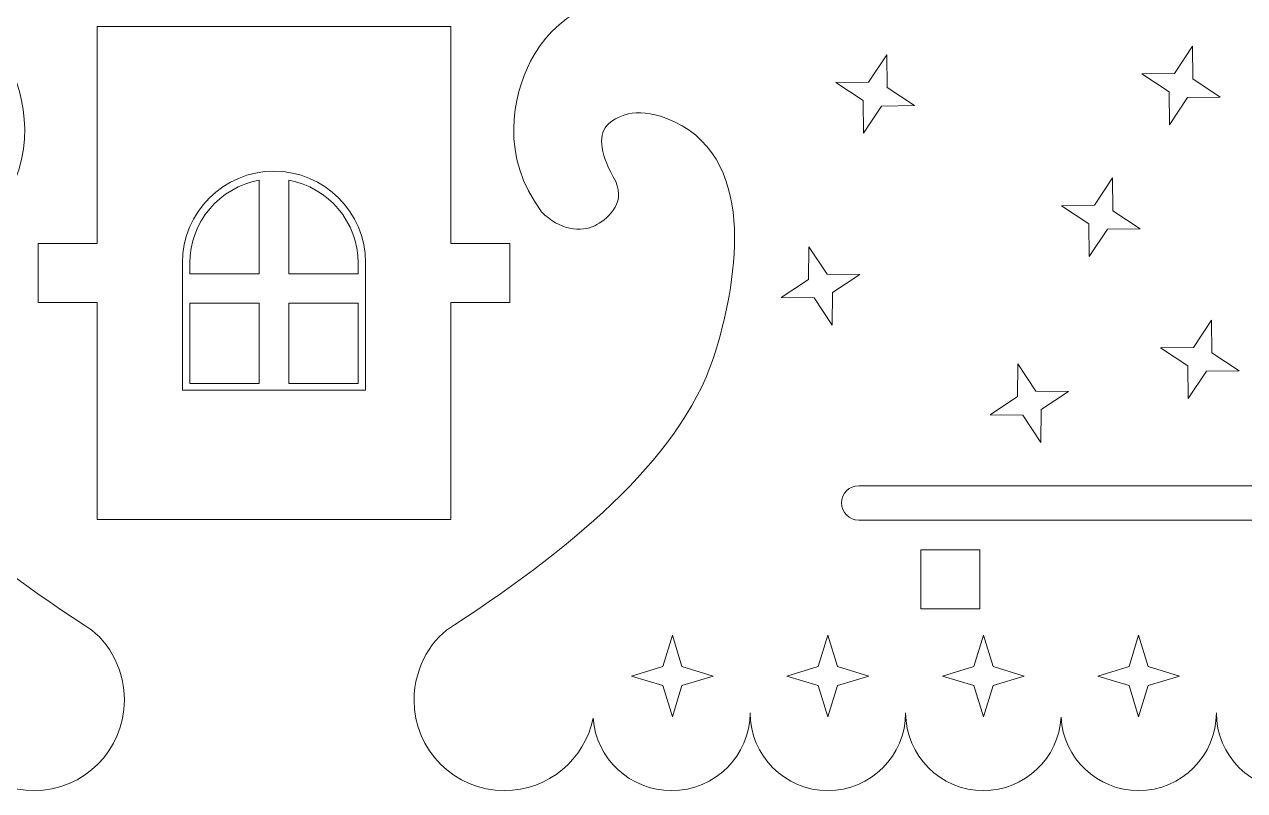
# Model space of a CAD drawing. Header units: centimetres. Extents: x -36.3 to 21.9, y -24.7 to 11.2.
# Drawn here: x -16.63 to -4.21, y -16.17 to -8.37 of the extents above; entities that cross this region are included whole.
import ezdxf

# ---------------------------------------------------------------- set-up
doc = ezdxf.new("R2010")
doc.units = ezdxf.units.CM
doc.header["$MEASUREMENT"] = 0
doc.layers.add('layer 1', color=7, linetype='Continuous')

msp = doc.modelspace()

# ---------------------------------------------------------------- linework, layer by layer
at = {"layer": 'layer 1', "color": 250, "lineweight": 9}
for points, knots in [([(-17.59885, -6.49413), (-17.59885, -6.49413), (-17.14769, -6.88967), (-17.14769, -6.88967), (-17.14769, -6.88967), (-15.6257, -5.15365), (-14.64512, -2.93104), (-14.46968, -0.48561), (-14.46968, -0.48561), (-14.46968, -0.48561), (-15.06815, -0.44266), (-15.06815, -0.44266), (-15.06815, -0.44266), (-15.05038, -0.19498), (-15.04132, 0.05513), (-15.04132, 0.30734), (-15.04132, 0.30734), (-15.04132, 0.55955), (-15.05038, 0.80966), (-15.06815, 1.05734), (-15.06815, 1.05734), (-15.06815, 1.05734), (-14.46968, 1.10027), (-14.46968, 1.10027), (-14.46968, 1.10027), (-14.8571, 6.5003), (-19.17037, 10.81356), (-24.5704, 11.201), (-24.5704, 11.201), (-24.5704, 11.201), (-24.61334, 10.60253), (-24.61334, 10.60253), (-24.61334, 10.60253), (-24.86102, 10.6203), (-25.11113, 10.62936), (-25.36334, 10.62936), (-25.36334, 10.62936), (-25.61555, 10.62936), (-25.86566, 10.6203), (-26.11334, 10.60253), (-26.11334, 10.60253), (-26.11334, 10.60253), (-26.15629, 11.201), (-26.15629, 11.201), (-26.15629, 11.201), (-31.5563, 10.81358), (-35.86958, 6.5003), (-36.257, 1.10027), (-36.257, 1.10027), (-36.257, 1.10027), (-35.65855, 1.05734), (-35.65855, 1.05734), (-35.65855, 1.05734), (-35.67631, 0.80966), (-35.68537, 0.55955), (-35.68537, 0.30734), (-35.68537, 0.30734), (-35.68537, 0.05513), (-35.67631, -0.19498), (-35.65855, -0.44266), (-35.65855, -0.44266), (-35.65855, -0.44266), (-36.257, -0.48561), (-36.257, -0.48561), (-36.257, -0.48561), (-36.08155, -2.93104), (-35.10098, -5.15364), (-33.57899, -6.88967), (-33.57899, -6.88967), (-33.57899, -6.88967), (-33.12784, -6.49411), (-33.12784, -6.49411), (-33.12784, -6.49411), (-32.79779, -6.87057), (-32.44082, -7.22283), (-32.05991, -7.54787), (-32.05991, -7.54787), (-32.05991, -7.54787), (-32.44939, -8.00429), (-32.44939, -8.00429), (-32.44939, -8.00429), (-33.19756, -7.98759), (-33.70418, -8.30559), (-33.92635, -8.74571), (-33.92635, -8.74571), (-34.10597, -9.10152), (-34.24147, -9.71855), (-33.81433, -10.27817), (-33.81433, -10.27817), (-33.63449, -10.47089), (-33.40513, -10.48698), (-33.27251, -10.42124), (-33.27251, -10.42124), (-33.16175, -10.36632), (-32.95309, -10.20395), (-33.06031, -9.97256), (-33.06031, -9.97256), (-33.20764, -9.70887), (-33.24749, -9.51248), (-33.14956, -9.40244), (-33.14956, -9.40244), (-33.06322, -9.3054), (-32.85385, -9.20801), (-32.54834, -9.32565), (-32.54834, -9.32565), (-31.60069, -9.68651), (-31.82576, -10.95806), (-32.03282, -11.66705), (-32.03282, -11.66705), (-32.34506, -12.7361), (-33.42877, -13.64643), (-34.69912, -14.4851), (-34.69912, -14.4851), (-34.92209, -14.60394), (-35.11217, -14.90487), (-35.11217, -15.25017), (-35.11217, -15.25017), (-35.11217, -15.75869), (-34.69994, -16.17092), (-34.19143, -16.17092), (-34.19143, -16.17092), (-33.74606, -16.17092), (-33.37454, -15.85472), (-33.28915, -15.43457), (-33.28915, -15.43457), (-33.26062, -15.84596), (-32.91437, -16.17092), (-32.49146, -16.17092), (-32.49146, -16.17092), (-32.04988, -16.17092), (-31.69189, -15.8166), (-31.69189, -15.37953), (-31.69189, -15.37953), (-31.69189, -15.8166), (-31.33757, -16.17092), (-30.9005, -16.17092), (-30.9005, -16.17092), (-30.46343, -16.17092), (-30.10912, -15.8166), (-30.10912, -15.37953), (-30.10912, -15.37953), (-30.10912, -15.8166), (-29.75482, -16.17092), (-29.31775, -16.17092), (-29.31775, -16.17092), (-28.89575, -16.17092), (-28.55087, -15.84062), (-28.52761, -15.42444), (-28.52761, -15.42444), (-28.50434, -15.8406), (-28.15948, -16.17092), (-27.73748, -16.17092), (-27.73748, -16.17092), (-27.30041, -16.17092), (-26.9461, -15.8166), (-26.9461, -15.37953), (-26.9461, -15.37953), (-26.9461, -15.8166), (-26.59178, -16.17092), (-26.15473, -16.17092), (-26.15473, -16.17092), (-25.71766, -16.17092), (-25.36334, -15.8166), (-25.36334, -15.37953), (-25.36334, -15.37953), (-25.36334, -15.8166), (-25.00903, -16.17092), (-24.57196, -16.17092), (-24.57196, -16.17092), (-24.1349, -16.17092), (-23.78059, -15.8166), (-23.78059, -15.37953), (-23.78059, -15.37953), (-23.78059, -15.8166), (-23.42627, -16.17092), (-22.9892, -16.17092), (-22.9892, -16.17092), (-22.56721, -16.17092), (-22.22234, -15.8406), (-22.19908, -15.42444), (-22.19908, -15.42444), (-22.17581, -15.84062), (-21.83093, -16.17092), (-21.40894, -16.17092), (-21.40894, -16.17092), (-20.97187, -16.17092), (-20.61757, -15.8166), (-20.61757, -15.37953), (-20.61757, -15.37953), (-20.61757, -15.8166), (-20.26325, -16.17092), (-19.82618, -16.17092), (-19.82618, -16.17092), (-19.38911, -16.17092), (-19.0348, -15.8166), (-19.0348, -15.37953), (-19.0348, -15.37953), (-19.0348, -15.8166), (-18.67681, -16.17092), (-18.23522, -16.17092), (-18.23522, -16.17092), (-17.81231, -16.17092), (-17.46607, -15.84596), (-17.43754, -15.43457), (-17.43754, -15.43457), (-17.35214, -15.85472), (-16.98062, -16.17092), (-16.53526, -16.17092), (-16.53526, -16.17092), (-16.02674, -16.17092), (-15.61451, -15.75869), (-15.61451, -15.25017), (-15.61451, -15.25017), (-15.61451, -14.90487), (-15.80459, -14.60394), (-16.02757, -14.4851), (-16.02757, -14.4851), (-17.29792, -13.64643), (-18.38162, -12.7361), (-18.69386, -11.66705), (-18.69386, -11.66705), (-18.90092, -10.95806), (-19.126, -9.68651), (-18.17834, -9.32565), (-18.17834, -9.32565), (-17.87284, -9.20801), (-17.66347, -9.3054), (-17.57713, -9.40244), (-17.57713, -9.40244), (-17.47919, -9.51248), (-17.51905, -9.70887), (-17.66638, -9.97256), (-17.66638, -9.97256), (-17.7736, -10.20395), (-17.56493, -10.36632), (-17.45417, -10.42124), (-17.45417, -10.42124), (-17.32156, -10.48698), (-17.09219, -10.47089), (-16.91236, -10.27817), (-16.91236, -10.27817), (-16.48522, -9.71855), (-16.62071, -9.10152), (-16.80034, -8.74571), (-16.80034, -8.74571), (-17.0225, -8.30559), (-17.52913, -7.98759), (-18.2773, -8.00429), (-18.2773, -8.00429), (-18.2773, -8.00429), (-18.66677, -7.54787), (-18.66677, -7.54787), (-18.66677, -7.54787), (-18.28588, -7.22285), (-17.92889, -6.87057), (-17.59885, -6.49413)], [0, 0, 0, 0, 0.01538462, 0.01538462, 0.01538462, 0.01538462, 0.03076923, 0.03076923, 0.03076923, 0.03076923, 0.04615385, 0.04615385, 0.04615385, 0.04615385, 0.06153846, 0.06153846, 0.06153846, 0.06153846, 0.07692308, 0.07692308, 0.07692308, 0.07692308, 0.09230769, 0.09230769, 0.09230769, 0.09230769, 0.10769231, 0.10769231, 0.10769231, 0.10769231, 0.12307692, 0.12307692, 0.12307692, 0.12307692, 0.13846154, 0.13846154, 0.13846154, 0.13846154, 0.15384615, 0.15384615, 0.15384615, 0.15384615, 0.16923077, 0.16923077, 0.16923077, 0.16923077, 0.18461538, 0.18461538, 0.18461538, 0.18461538, 0.2, 0.2, 0.2, 0.2, 0.21538462, 0.21538462, 0.21538462, 0.21538462, 0.23076923, 0.23076923, 0.23076923, 0.23076923, 0.24615385, 0.24615385, 0.24615385, 0.24615385, 0.26153846, 0.26153846, 0.26153846, 0.26153846, 0.27692308, 0.27692308, 0.27692308, 0.27692308, 0.29230769, 0.29230769, 0.29230769, 0.29230769, 0.30769231, 0.30769231, 0.30769231, 0.30769231, 0.32307692, 0.32307692, 0.32307692, 0.32307692, 0.33846154, 0.33846154, 0.33846154, 0.33846154, 0.35384615, 0.35384615, 0.35384615, 0.35384615, 0.36923077, 0.36923077, 0.36923077, 0.36923077, 0.38461538, 0.38461538, 0.38461538, 0.38461538, 0.4, 0.4, 0.4, 0.4, 0.41538462, 0.41538462, 0.41538462, 0.41538462, 0.43076923, 0.43076923, 0.43076923, 0.43076923, 0.44615385, 0.44615385, 0.44615385, 0.44615385, 0.46153846, 0.46153846, 0.46153846, 0.46153846, 0.47692308, 0.47692308, 0.47692308, 0.47692308, 0.49230769, 0.49230769, 0.49230769, 0.49230769, 0.50769231, 0.50769231, 0.50769231, 0.50769231, 0.52307692, 0.52307692, 0.52307692, 0.52307692, 0.53846154, 0.53846154, 0.53846154, 0.53846154, 0.55384615, 0.55384615, 0.55384615, 0.55384615, 0.56923077, 0.56923077, 0.56923077, 0.56923077, 0.58461538, 0.58461538, 0.58461538, 0.58461538, 0.6, 0.6, 0.6, 0.6, 0.61538462, 0.61538462, 0.61538462, 0.61538462, 0.63076923, 0.63076923, 0.63076923, 0.63076923, 0.64615385, 0.64615385, 0.64615385, 0.64615385, 0.66153846, 0.66153846, 0.66153846, 0.66153846, 0.67692308, 0.67692308, 0.67692308, 0.67692308, 0.69230769, 0.69230769, 0.69230769, 0.69230769, 0.70769231, 0.70769231, 0.70769231, 0.70769231, 0.72307692, 0.72307692, 0.72307692, 0.72307692, 0.73846154, 0.73846154, 0.73846154, 0.73846154, 0.75384615, 0.75384615, 0.75384615, 0.75384615, 0.76923077, 0.76923077, 0.76923077, 0.76923077, 0.78461538, 0.78461538, 0.78461538, 0.78461538, 0.8, 0.8, 0.8, 0.8, 0.81538462, 0.81538462, 0.81538462, 0.81538462, 0.83076923, 0.83076923, 0.83076923, 0.83076923, 0.84615385, 0.84615385, 0.84615385, 0.84615385, 0.86153846, 0.86153846, 0.86153846, 0.86153846, 0.87692308, 0.87692308, 0.87692308, 0.87692308, 0.89230769, 0.89230769, 0.89230769, 0.89230769, 0.90769231, 0.90769231, 0.90769231, 0.90769231, 0.92307692, 0.92307692, 0.92307692, 0.92307692, 0.93846154, 0.93846154, 0.93846154, 0.93846154, 0.95384615, 0.95384615, 0.95384615, 0.95384615, 0.96923077, 0.96923077, 0.96923077, 0.96923077, 1, 1, 1, 1]), ([(4.84765, -6.49413), (4.84765, -6.49413), (5.29881, -6.88967), (5.29881, -6.88967), (5.29881, -6.88967), (6.8208, -5.15365), (7.80138, -2.93104), (7.97682, -0.48561), (7.97682, -0.48561), (7.97682, -0.48561), (7.37835, -0.44266), (7.37835, -0.44266), (7.37835, -0.44266), (7.39612, -0.19498), (7.40518, 0.05513), (7.40518, 0.30734), (7.40518, 0.30734), (7.40518, 0.55955), (7.39612, 0.80966), (7.37835, 1.05734), (7.37835, 1.05734), (7.37835, 1.05734), (7.97682, 1.10027), (7.97682, 1.10027), (7.97682, 1.10027), (7.5894, 6.5003), (3.27613, 10.81356), (-2.1239, 11.201), (-2.1239, 11.201), (-2.1239, 11.201), (-2.16684, 10.60253), (-2.16684, 10.60253), (-2.16684, 10.60253), (-2.41452, 10.6203), (-2.66463, 10.62936), (-2.91684, 10.62936), (-2.91684, 10.62936), (-3.16905, 10.62936), (-3.41916, 10.6203), (-3.66684, 10.60253), (-3.66684, 10.60253), (-3.66684, 10.60253), (-3.70979, 11.201), (-3.70979, 11.201), (-3.70979, 11.201), (-9.10981, 10.81358), (-13.42309, 6.5003), (-13.81051, 1.10027), (-13.81051, 1.10027), (-13.81051, 1.10027), (-13.21205, 1.05734), (-13.21205, 1.05734), (-13.21205, 1.05734), (-13.22981, 0.80966), (-13.23887, 0.55955), (-13.23887, 0.30734), (-13.23887, 0.30734), (-13.23887, 0.05513), (-13.22981, -0.19498), (-13.21205, -0.44266), (-13.21205, -0.44266), (-13.21205, -0.44266), (-13.81051, -0.48561), (-13.81051, -0.48561), (-13.81051, -0.48561), (-13.63505, -2.93104), (-12.65449, -5.15364), (-11.1325, -6.88967), (-11.1325, -6.88967), (-11.1325, -6.88967), (-10.68134, -6.49411), (-10.68134, -6.49411), (-10.68134, -6.49411), (-10.3513, -6.87057), (-9.99433, -7.22283), (-9.61342, -7.54787), (-9.61342, -7.54787), (-9.61342, -7.54787), (-10.00289, -8.00429), (-10.00289, -8.00429), (-10.00289, -8.00429), (-10.75106, -7.98759), (-11.25769, -8.30559), (-11.47985, -8.74571), (-11.47985, -8.74571), (-11.65948, -9.10152), (-11.79497, -9.71855), (-11.36783, -10.27817), (-11.36783, -10.27817), (-11.188, -10.47089), (-10.95863, -10.48698), (-10.82602, -10.42124), (-10.82602, -10.42124), (-10.71526, -10.36632), (-10.50659, -10.20395), (-10.61381, -9.97256), (-10.61381, -9.97256), (-10.76114, -9.70887), (-10.801, -9.51248), (-10.70306, -9.40244), (-10.70306, -9.40244), (-10.61672, -9.3054), (-10.40735, -9.20801), (-10.10185, -9.32565), (-10.10185, -9.32565), (-9.15419, -9.68651), (-9.37927, -10.95806), (-9.58633, -11.66705), (-9.58633, -11.66705), (-9.89857, -12.7361), (-10.98227, -13.64643), (-12.25262, -14.4851), (-12.25262, -14.4851), (-12.4756, -14.60394), (-12.66568, -14.90487), (-12.66568, -15.25017), (-12.66568, -15.25017), (-12.66568, -15.75869), (-12.25345, -16.17092), (-11.74493, -16.17092), (-11.74493, -16.17092), (-11.29957, -16.17092), (-10.92805, -15.85472), (-10.84265, -15.43457), (-10.84265, -15.43457), (-10.81412, -15.84596), (-10.46788, -16.17092), (-10.04497, -16.17092), (-10.04497, -16.17092), (-9.60338, -16.17092), (-9.24539, -15.8166), (-9.24539, -15.37953), (-9.24539, -15.37953), (-9.24539, -15.8166), (-8.89108, -16.17092), (-8.45401, -16.17092), (-8.45401, -16.17092), (-8.01694, -16.17092), (-7.66262, -15.8166), (-7.66262, -15.37953), (-7.66262, -15.37953), (-7.66262, -15.8166), (-7.30832, -16.17092), (-6.87125, -16.17092), (-6.87125, -16.17092), (-6.44925, -16.17092), (-6.10437, -15.84062), (-6.08111, -15.42444), (-6.08111, -15.42444), (-6.05784, -15.8406), (-5.71298, -16.17092), (-5.29098, -16.17092), (-5.29098, -16.17092), (-4.85391, -16.17092), (-4.4996, -15.8166), (-4.4996, -15.37953), (-4.4996, -15.37953), (-4.4996, -15.8166), (-4.14528, -16.17092), (-3.70823, -16.17092), (-3.70823, -16.17092), (-3.27116, -16.17092), (-2.91684, -15.8166), (-2.91684, -15.37953), (-2.91684, -15.37953), (-2.91684, -15.8166), (-2.56253, -16.17092), (-2.12546, -16.17092), (-2.12546, -16.17092), (-1.6884, -16.17092), (-1.33409, -15.8166), (-1.33409, -15.37953), (-1.33409, -15.37953), (-1.33409, -15.8166), (-0.97977, -16.17092), (-0.5427, -16.17092), (-0.5427, -16.17092), (-0.12071, -16.17092), (0.22416, -15.8406), (0.24742, -15.42444), (0.24742, -15.42444), (0.27069, -15.84062), (0.61557, -16.17092), (1.03756, -16.17092), (1.03756, -16.17092), (1.47463, -16.17092), (1.82893, -15.8166), (1.82893, -15.37953), (1.82893, -15.37953), (1.82893, -15.8166), (2.18325, -16.17092), (2.62032, -16.17092), (2.62032, -16.17092), (3.05739, -16.17092), (3.4117, -15.8166), (3.4117, -15.37953), (3.4117, -15.37953), (3.4117, -15.8166), (3.76969, -16.17092), (4.21128, -16.17092), (4.21128, -16.17092), (4.63419, -16.17092), (4.98043, -15.84596), (5.00896, -15.43457), (5.00896, -15.43457), (5.09436, -15.85472), (5.46588, -16.17092), (5.91124, -16.17092), (5.91124, -16.17092), (6.41976, -16.17092), (6.83199, -15.75869), (6.83199, -15.25017), (6.83199, -15.25017), (6.83199, -14.90487), (6.64191, -14.60394), (6.41893, -14.4851), (6.41893, -14.4851), (5.14858, -13.64643), (4.06488, -12.7361), (3.75264, -11.66705), (3.75264, -11.66705), (3.54558, -10.95806), (3.3205, -9.68651), (4.26816, -9.32565), (4.26816, -9.32565), (4.57366, -9.20801), (4.78303, -9.3054), (4.86937, -9.40244), (4.86937, -9.40244), (4.96731, -9.51248), (4.92745, -9.70887), (4.78012, -9.97256), (4.78012, -9.97256), (4.6729, -10.20395), (4.88157, -10.36632), (4.99233, -10.42124), (4.99233, -10.42124), (5.12494, -10.48698), (5.35431, -10.47089), (5.53414, -10.27817), (5.53414, -10.27817), (5.96128, -9.71855), (5.82579, -9.10152), (5.64616, -8.74571), (5.64616, -8.74571), (5.424, -8.30559), (4.91737, -7.98759), (4.1692, -8.00429), (4.1692, -8.00429), (4.1692, -8.00429), (3.77973, -7.54787), (3.77973, -7.54787), (3.77973, -7.54787), (4.16062, -7.22285), (4.51761, -6.87057), (4.84765, -6.49413)], [0, 0, 0, 0, 0.01538462, 0.01538462, 0.01538462, 0.01538462, 0.03076923, 0.03076923, 0.03076923, 0.03076923, 0.04615385, 0.04615385, 0.04615385, 0.04615385, 0.06153846, 0.06153846, 0.06153846, 0.06153846, 0.07692308, 0.07692308, 0.07692308, 0.07692308, 0.09230769, 0.09230769, 0.09230769, 0.09230769, 0.10769231, 0.10769231, 0.10769231, 0.10769231, 0.12307692, 0.12307692, 0.12307692, 0.12307692, 0.13846154, 0.13846154, 0.13846154, 0.13846154, 0.15384615, 0.15384615, 0.15384615, 0.15384615, 0.16923077, 0.16923077, 0.16923077, 0.16923077, 0.18461538, 0.18461538, 0.18461538, 0.18461538, 0.2, 0.2, 0.2, 0.2, 0.21538462, 0.21538462, 0.21538462, 0.21538462, 0.23076923, 0.23076923, 0.23076923, 0.23076923, 0.24615385, 0.24615385, 0.24615385, 0.24615385, 0.26153846, 0.26153846, 0.26153846, 0.26153846, 0.27692308, 0.27692308, 0.27692308, 0.27692308, 0.29230769, 0.29230769, 0.29230769, 0.29230769, 0.30769231, 0.30769231, 0.30769231, 0.30769231, 0.32307692, 0.32307692, 0.32307692, 0.32307692, 0.33846154, 0.33846154, 0.33846154, 0.33846154, 0.35384615, 0.35384615, 0.35384615, 0.35384615, 0.36923077, 0.36923077, 0.36923077, 0.36923077, 0.38461538, 0.38461538, 0.38461538, 0.38461538, 0.4, 0.4, 0.4, 0.4, 0.41538462, 0.41538462, 0.41538462, 0.41538462, 0.43076923, 0.43076923, 0.43076923, 0.43076923, 0.44615385, 0.44615385, 0.44615385, 0.44615385, 0.46153846, 0.46153846, 0.46153846, 0.46153846, 0.47692308, 0.47692308, 0.47692308, 0.47692308, 0.49230769, 0.49230769, 0.49230769, 0.49230769, 0.50769231, 0.50769231, 0.50769231, 0.50769231, 0.52307692, 0.52307692, 0.52307692, 0.52307692, 0.53846154, 0.53846154, 0.53846154, 0.53846154, 0.55384615, 0.55384615, 0.55384615, 0.55384615, 0.56923077, 0.56923077, 0.56923077, 0.56923077, 0.58461538, 0.58461538, 0.58461538, 0.58461538, 0.6, 0.6, 0.6, 0.6, 0.61538462, 0.61538462, 0.61538462, 0.61538462, 0.63076923, 0.63076923, 0.63076923, 0.63076923, 0.64615385, 0.64615385, 0.64615385, 0.64615385, 0.66153846, 0.66153846, 0.66153846, 0.66153846, 0.67692308, 0.67692308, 0.67692308, 0.67692308, 0.69230769, 0.69230769, 0.69230769, 0.69230769, 0.70769231, 0.70769231, 0.70769231, 0.70769231, 0.72307692, 0.72307692, 0.72307692, 0.72307692, 0.73846154, 0.73846154, 0.73846154, 0.73846154, 0.75384615, 0.75384615, 0.75384615, 0.75384615, 0.76923077, 0.76923077, 0.76923077, 0.76923077, 0.78461538, 0.78461538, 0.78461538, 0.78461538, 0.8, 0.8, 0.8, 0.8, 0.81538462, 0.81538462, 0.81538462, 0.81538462, 0.83076923, 0.83076923, 0.83076923, 0.83076923, 0.84615385, 0.84615385, 0.84615385, 0.84615385, 0.86153846, 0.86153846, 0.86153846, 0.86153846, 0.87692308, 0.87692308, 0.87692308, 0.87692308, 0.89230769, 0.89230769, 0.89230769, 0.89230769, 0.90769231, 0.90769231, 0.90769231, 0.90769231, 0.92307692, 0.92307692, 0.92307692, 0.92307692, 0.93846154, 0.93846154, 0.93846154, 0.93846154, 0.95384615, 0.95384615, 0.95384615, 0.95384615, 0.96923077, 0.96923077, 0.96923077, 0.96923077, 1, 1, 1, 1]), ([(-15.89164, -8.39382), (-15.89164, -8.39382), (-12.29164, -8.39382), (-12.29164, -8.39382), (-12.29164, -8.39382), (-12.29164, -8.39382), (-12.29164, -10.60208), (-12.29164, -10.60208), (-12.29164, -10.60208), (-12.29164, -10.60208), (-11.69164, -10.60208), (-11.69164, -10.60208), (-11.69164, -10.60208), (-11.69164, -10.60208), (-11.69164, -11.20208), (-11.69164, -11.20208), (-11.69164, -11.20208), (-11.69164, -11.20208), (-12.29164, -11.20208), (-12.29164, -11.20208), (-12.29164, -11.20208), (-12.29164, -11.20208), (-12.29164, -13.41033), (-12.29164, -13.41033), (-12.29164, -13.41033), (-13.78997, -13.41033), (-14.3933, -13.41033), (-15.89164, -13.41033), (-15.89164, -13.41033), (-15.89164, -13.41033), (-15.89164, -11.20208), (-15.89164, -11.20208), (-15.89164, -11.20208), (-15.89164, -11.20208), (-16.49164, -11.20208), (-16.49164, -11.20208), (-16.49164, -11.20208), (-16.49164, -11.20208), (-16.49164, -10.60208), (-16.49164, -10.60208), (-16.49164, -10.60208), (-16.49164, -10.60208), (-15.89164, -10.60208), (-15.89164, -10.60208), (-15.89164, -10.60208), (-15.89164, -10.60208), (-15.89164, -8.39382), (-15.89164, -8.39382)], [0, 0, 0, 0, 0.07692308, 0.07692308, 0.07692308, 0.07692308, 0.15384615, 0.15384615, 0.15384615, 0.15384615, 0.23076923, 0.23076923, 0.23076923, 0.23076923, 0.30769231, 0.30769231, 0.30769231, 0.30769231, 0.38461538, 0.38461538, 0.38461538, 0.38461538, 0.46153846, 0.46153846, 0.46153846, 0.46153846, 0.53846154, 0.53846154, 0.53846154, 0.53846154, 0.61538462, 0.61538462, 0.61538462, 0.61538462, 0.69230769, 0.69230769, 0.69230769, 0.69230769, 0.76923077, 0.76923077, 0.76923077, 0.76923077, 0.84615385, 0.84615385, 0.84615385, 0.84615385, 1, 1, 1, 1]), ([(-7.85492, -8.68133), (-7.85492, -8.68133), (-8.03905, -8.95938), (-8.03905, -8.95938), (-8.03905, -8.95938), (-8.03905, -8.95938), (-8.37251, -8.96312), (-8.37251, -8.96312), (-8.37251, -8.96312), (-8.37251, -8.96312), (-8.09446, -9.14724), (-8.09446, -9.14724), (-8.09446, -9.14724), (-8.09446, -9.14724), (-8.09072, -9.48071), (-8.09072, -9.48071), (-8.09072, -9.48071), (-8.09072, -9.48071), (-7.9066, -9.20265), (-7.9066, -9.20265), (-7.9066, -9.20265), (-7.9066, -9.20265), (-7.57313, -9.19892), (-7.57313, -9.19892), (-7.57313, -9.19892), (-7.57313, -9.19892), (-7.85119, -9.01479), (-7.85119, -9.01479), (-7.85119, -9.01479), (-7.85119, -9.01479), (-7.85492, -8.68133), (-7.85492, -8.68133)], [0, 0, 0, 0, 0.11111111, 0.11111111, 0.11111111, 0.11111111, 0.22222222, 0.22222222, 0.22222222, 0.22222222, 0.33333333, 0.33333333, 0.33333333, 0.33333333, 0.44444444, 0.44444444, 0.44444444, 0.44444444, 0.55555556, 0.55555556, 0.55555556, 0.55555556, 0.66666667, 0.66666667, 0.66666667, 0.66666667, 0.77777778, 0.77777778, 0.77777778, 0.77777778, 1, 1, 1, 1]), ([(-4.74192, -8.59409), (-4.74192, -8.59409), (-4.92605, -8.87214), (-4.92605, -8.87214), (-4.92605, -8.87214), (-4.92605, -8.87214), (-5.25951, -8.87588), (-5.25951, -8.87588), (-5.25951, -8.87588), (-5.25951, -8.87588), (-4.98146, -9.06), (-4.98146, -9.06), (-4.98146, -9.06), (-4.98146, -9.06), (-4.97772, -9.39347), (-4.97772, -9.39347), (-4.97772, -9.39347), (-4.97772, -9.39347), (-4.7936, -9.11541), (-4.7936, -9.11541), (-4.7936, -9.11541), (-4.7936, -9.11541), (-4.46013, -9.11168), (-4.46013, -9.11168), (-4.46013, -9.11168), (-4.46013, -9.11168), (-4.73819, -8.92755), (-4.73819, -8.92755), (-4.73819, -8.92755), (-4.73819, -8.92755), (-4.74192, -8.59409), (-4.74192, -8.59409)], [0, 0, 0, 0, 0.11111111, 0.11111111, 0.11111111, 0.11111111, 0.22222222, 0.22222222, 0.22222222, 0.22222222, 0.33333333, 0.33333333, 0.33333333, 0.33333333, 0.44444444, 0.44444444, 0.44444444, 0.44444444, 0.55555556, 0.55555556, 0.55555556, 0.55555556, 0.66666667, 0.66666667, 0.66666667, 0.66666667, 0.77777778, 0.77777778, 0.77777778, 0.77777778, 1, 1, 1, 1]), ([(-5.55762, -9.93527), (-5.55762, -9.93527), (-5.74175, -10.21332), (-5.74175, -10.21332), (-5.74175, -10.21332), (-5.74175, -10.21332), (-6.07521, -10.21706), (-6.07521, -10.21706), (-6.07521, -10.21706), (-6.07521, -10.21706), (-5.79716, -10.40118), (-5.79716, -10.40118), (-5.79716, -10.40118), (-5.79716, -10.40118), (-5.79342, -10.73465), (-5.79342, -10.73465), (-5.79342, -10.73465), (-5.79342, -10.73465), (-5.6093, -10.45659), (-5.6093, -10.45659), (-5.6093, -10.45659), (-5.6093, -10.45659), (-5.27583, -10.45286), (-5.27583, -10.45286), (-5.27583, -10.45286), (-5.27583, -10.45286), (-5.55389, -10.26873), (-5.55389, -10.26873), (-5.55389, -10.26873), (-5.55389, -10.26873), (-5.55762, -9.93527), (-5.55762, -9.93527)], [0, 0, 0, 0, 0.11111111, 0.11111111, 0.11111111, 0.11111111, 0.22222222, 0.22222222, 0.22222222, 0.22222222, 0.33333333, 0.33333333, 0.33333333, 0.33333333, 0.44444444, 0.44444444, 0.44444444, 0.44444444, 0.55555556, 0.55555556, 0.55555556, 0.55555556, 0.66666667, 0.66666667, 0.66666667, 0.66666667, 0.77777778, 0.77777778, 0.77777778, 0.77777778, 1, 1, 1, 1]), ([(-14.24164, -9.95843), (-14.64239, -10.02992), (-14.94929, -10.38242), (-14.94929, -10.80285), (-14.94929, -10.80285), (-14.94929, -10.80285), (-14.94929, -10.91076), (-14.94929, -10.91076), (-14.94929, -10.91076), (-14.94929, -10.91076), (-14.24164, -10.91076), (-14.24164, -10.91076), (-14.24164, -10.91076), (-14.24164, -10.91076), (-14.24164, -9.95843), (-14.24164, -9.95843)], [0, 0, 0, 0, 0.2, 0.2, 0.2, 0.2, 0.4, 0.4, 0.4, 0.4, 0.6, 0.6, 0.6, 0.6, 1, 1, 1, 1]), ([(-13.23398, -10.91076), (-13.23398, -10.91076), (-13.23398, -10.80285), (-13.23398, -10.80285), (-13.23398, -10.80285), (-13.23398, -10.38242), (-13.54088, -10.02992), (-13.94164, -9.95843), (-13.94164, -9.95843), (-13.94164, -9.95843), (-13.94164, -10.91076), (-13.94164, -10.91076), (-13.94164, -10.91076), (-13.94164, -10.91076), (-13.23398, -10.91076), (-13.23398, -10.91076)], [0, 0, 0, 0, 0.2, 0.2, 0.2, 0.2, 0.4, 0.4, 0.4, 0.4, 0.6, 0.6, 0.6, 0.6, 1, 1, 1, 1]), ([(-8.64614, -10.63464), (-8.64614, -10.63464), (-8.46202, -10.9127), (-8.46202, -10.9127), (-8.46202, -10.9127), (-8.46202, -10.9127), (-8.12855, -10.91643), (-8.12855, -10.91643), (-8.12855, -10.91643), (-8.12855, -10.91643), (-8.40661, -11.10056), (-8.40661, -11.10056), (-8.40661, -11.10056), (-8.40661, -11.10056), (-8.41034, -11.43402), (-8.41034, -11.43402), (-8.41034, -11.43402), (-8.41034, -11.43402), (-8.59447, -11.15597), (-8.59447, -11.15597), (-8.59447, -11.15597), (-8.59447, -11.15597), (-8.92793, -11.15223), (-8.92793, -11.15223), (-8.92793, -11.15223), (-8.92793, -11.15223), (-8.64988, -10.96811), (-8.64988, -10.96811), (-8.64988, -10.96811), (-8.64988, -10.96811), (-8.64614, -10.63464), (-8.64614, -10.63464)], [0, 0, 0, 0, 0.11111111, 0.11111111, 0.11111111, 0.11111111, 0.22222222, 0.22222222, 0.22222222, 0.22222222, 0.33333333, 0.33333333, 0.33333333, 0.33333333, 0.44444444, 0.44444444, 0.44444444, 0.44444444, 0.55555556, 0.55555556, 0.55555556, 0.55555556, 0.66666667, 0.66666667, 0.66666667, 0.66666667, 0.77777778, 0.77777778, 0.77777778, 0.77777778, 1, 1, 1, 1]), ([(-14.24164, -12.02564), (-14.24164, -12.02564), (-14.24164, -11.21076), (-14.24164, -11.21076), (-14.24164, -11.21076), (-14.24164, -11.21076), (-14.94929, -11.21076), (-14.94929, -11.21076), (-14.94929, -11.21076), (-14.94929, -11.21076), (-14.94929, -12.02564), (-14.94929, -12.02564), (-14.94929, -12.02564), (-14.94929, -12.02564), (-14.24164, -12.02564), (-14.24164, -12.02564)], [0, 0, 0, 0, 0.2, 0.2, 0.2, 0.2, 0.4, 0.4, 0.4, 0.4, 0.6, 0.6, 0.6, 0.6, 1, 1, 1, 1]), ([(-13.94164, -12.02564), (-13.94164, -12.02564), (-13.23398, -12.02564), (-13.23398, -12.02564), (-13.23398, -12.02564), (-13.23398, -12.02564), (-13.23398, -11.21076), (-13.23398, -11.21076), (-13.23398, -11.21076), (-13.23398, -11.21076), (-13.94164, -11.21076), (-13.94164, -11.21076), (-13.94164, -11.21076), (-13.94164, -11.21076), (-13.94164, -12.02564), (-13.94164, -12.02564)], [0, 0, 0, 0, 0.2, 0.2, 0.2, 0.2, 0.4, 0.4, 0.4, 0.4, 0.6, 0.6, 0.6, 0.6, 1, 1, 1, 1]), ([(-4.54988, -11.38193), (-4.54988, -11.38193), (-4.734, -11.65998), (-4.734, -11.65998), (-4.734, -11.65998), (-4.734, -11.65998), (-5.06747, -11.66372), (-5.06747, -11.66372), (-5.06747, -11.66372), (-5.06747, -11.66372), (-4.78941, -11.84784), (-4.78941, -11.84784), (-4.78941, -11.84784), (-4.78941, -11.84784), (-4.78568, -12.18131), (-4.78568, -12.18131), (-4.78568, -12.18131), (-4.78568, -12.18131), (-4.60155, -11.90325), (-4.60155, -11.90325), (-4.60155, -11.90325), (-4.60155, -11.90325), (-4.26809, -11.89952), (-4.26809, -11.89952), (-4.26809, -11.89952), (-4.26809, -11.89952), (-4.54614, -11.71539), (-4.54614, -11.71539), (-4.54614, -11.71539), (-4.54614, -11.71539), (-4.54988, -11.38193), (-4.54988, -11.38193)], [0, 0, 0, 0, 0.11111111, 0.11111111, 0.11111111, 0.11111111, 0.22222222, 0.22222222, 0.22222222, 0.22222222, 0.33333333, 0.33333333, 0.33333333, 0.33333333, 0.44444444, 0.44444444, 0.44444444, 0.44444444, 0.55555556, 0.55555556, 0.55555556, 0.55555556, 0.66666667, 0.66666667, 0.66666667, 0.66666667, 0.77777778, 0.77777778, 0.77777778, 0.77777778, 1, 1, 1, 1]), ([(-6.52113, -11.82722), (-6.52113, -11.82722), (-6.33701, -12.10527), (-6.33701, -12.10527), (-6.33701, -12.10527), (-6.33701, -12.10527), (-6.00354, -12.10901), (-6.00354, -12.10901), (-6.00354, -12.10901), (-6.00354, -12.10901), (-6.2816, -12.29313), (-6.2816, -12.29313), (-6.2816, -12.29313), (-6.2816, -12.29313), (-6.28533, -12.6266), (-6.28533, -12.6266), (-6.28533, -12.6266), (-6.28533, -12.6266), (-6.46946, -12.34854), (-6.46946, -12.34854), (-6.46946, -12.34854), (-6.46946, -12.34854), (-6.80292, -12.34481), (-6.80292, -12.34481), (-6.80292, -12.34481), (-6.80292, -12.34481), (-6.52487, -12.16068), (-6.52487, -12.16068), (-6.52487, -12.16068), (-6.52487, -12.16068), (-6.52113, -11.82722), (-6.52113, -11.82722)], [0, 0, 0, 0, 0.11111111, 0.11111111, 0.11111111, 0.11111111, 0.22222222, 0.22222222, 0.22222222, 0.22222222, 0.33333333, 0.33333333, 0.33333333, 0.33333333, 0.44444444, 0.44444444, 0.44444444, 0.44444444, 0.55555556, 0.55555556, 0.55555556, 0.55555556, 0.66666667, 0.66666667, 0.66666667, 0.66666667, 0.77777778, 0.77777778, 0.77777778, 0.77777778, 1, 1, 1, 1]), ([(-8.13977, -13.06752), (-8.13977, -13.06752), (2.30608, -13.06752), (2.30608, -13.06752), (2.30608, -13.06752), (2.40213, -13.06752), (2.4807, -13.14609), (2.4807, -13.24214), (2.4807, -13.24214), (2.4807, -13.3382), (2.40213, -13.41677), (2.30608, -13.41677), (2.30608, -13.41677), (2.30608, -13.41677), (-8.13977, -13.41677), (-8.13977, -13.41677), (-8.13977, -13.41677), (-8.23582, -13.41677), (-8.31439, -13.3382), (-8.31439, -13.24214), (-8.31439, -13.24214), (-8.31439, -13.14609), (-8.23582, -13.06752), (-8.13977, -13.06752)], [0, 0, 0, 0, 0.14285714, 0.14285714, 0.14285714, 0.14285714, 0.28571429, 0.28571429, 0.28571429, 0.28571429, 0.42857143, 0.42857143, 0.42857143, 0.42857143, 0.57142857, 0.57142857, 0.57142857, 0.57142857, 0.71428571, 0.71428571, 0.71428571, 0.71428571, 1, 1, 1, 1]), ([(-7.50796, -13.71983), (-7.50796, -13.71983), (-6.90795, -13.71983), (-6.90795, -13.71983), (-6.90795, -13.71983), (-6.90795, -13.71983), (-6.90795, -14.31983), (-6.90795, -14.31983), (-6.90795, -14.31983), (-6.90795, -14.31983), (-7.50796, -14.31983), (-7.50796, -14.31983), (-7.50796, -14.31983), (-7.50796, -14.31983), (-7.50796, -13.71983), (-7.50796, -13.71983)], [0, 0, 0, 0, 0.2, 0.2, 0.2, 0.2, 0.4, 0.4, 0.4, 0.4, 0.6, 0.6, 0.6, 0.6, 1, 1, 1, 1]), ([(-10.03676, -14.58816), (-10.03676, -14.58816), (-9.93883, -14.90694), (-9.93883, -14.90694), (-9.93883, -14.90694), (-9.93883, -14.90694), (-9.62005, -15.00488), (-9.62005, -15.00488), (-9.62005, -15.00488), (-9.62005, -15.00488), (-9.93883, -15.10281), (-9.93883, -15.10281), (-9.93883, -15.10281), (-9.93883, -15.10281), (-10.03676, -15.42159), (-10.03676, -15.42159), (-10.03676, -15.42159), (-10.03676, -15.42159), (-10.1347, -15.10281), (-10.1347, -15.10281), (-10.1347, -15.10281), (-10.1347, -15.10281), (-10.45348, -15.00488), (-10.45348, -15.00488), (-10.45348, -15.00488), (-10.45348, -15.00488), (-10.1347, -14.90694), (-10.1347, -14.90694), (-10.1347, -14.90694), (-10.1347, -14.90694), (-10.03676, -14.58816), (-10.03676, -14.58816)], [0, 0, 0, 0, 0.11111111, 0.11111111, 0.11111111, 0.11111111, 0.22222222, 0.22222222, 0.22222222, 0.22222222, 0.33333333, 0.33333333, 0.33333333, 0.33333333, 0.44444444, 0.44444444, 0.44444444, 0.44444444, 0.55555556, 0.55555556, 0.55555556, 0.55555556, 0.66666667, 0.66666667, 0.66666667, 0.66666667, 0.77777778, 0.77777778, 0.77777778, 0.77777778, 1, 1, 1, 1]), ([(-8.45401, -14.58816), (-8.45401, -14.58816), (-8.35607, -14.90694), (-8.35607, -14.90694), (-8.35607, -14.90694), (-8.35607, -14.90694), (-8.03729, -15.00488), (-8.03729, -15.00488), (-8.03729, -15.00488), (-8.03729, -15.00488), (-8.35607, -15.10281), (-8.35607, -15.10281), (-8.35607, -15.10281), (-8.35607, -15.10281), (-8.45401, -15.42159), (-8.45401, -15.42159), (-8.45401, -15.42159), (-8.45401, -15.42159), (-8.55194, -15.10281), (-8.55194, -15.10281), (-8.55194, -15.10281), (-8.55194, -15.10281), (-8.87072, -15.00488), (-8.87072, -15.00488), (-8.87072, -15.00488), (-8.87072, -15.00488), (-8.55194, -14.90694), (-8.55194, -14.90694), (-8.55194, -14.90694), (-8.55194, -14.90694), (-8.45401, -14.58816), (-8.45401, -14.58816)], [0, 0, 0, 0, 0.11111111, 0.11111111, 0.11111111, 0.11111111, 0.22222222, 0.22222222, 0.22222222, 0.22222222, 0.33333333, 0.33333333, 0.33333333, 0.33333333, 0.44444444, 0.44444444, 0.44444444, 0.44444444, 0.55555556, 0.55555556, 0.55555556, 0.55555556, 0.66666667, 0.66666667, 0.66666667, 0.66666667, 0.77777778, 0.77777778, 0.77777778, 0.77777778, 1, 1, 1, 1]), ([(-6.87125, -14.58816), (-6.87125, -14.58816), (-6.77331, -14.90694), (-6.77331, -14.90694), (-6.77331, -14.90694), (-6.77331, -14.90694), (-6.45453, -15.00488), (-6.45453, -15.00488), (-6.45453, -15.00488), (-6.45453, -15.00488), (-6.77331, -15.10281), (-6.77331, -15.10281), (-6.77331, -15.10281), (-6.77331, -15.10281), (-6.87125, -15.42159), (-6.87125, -15.42159), (-6.87125, -15.42159), (-6.87125, -15.42159), (-6.96918, -15.10281), (-6.96918, -15.10281), (-6.96918, -15.10281), (-6.96918, -15.10281), (-7.28797, -15.00488), (-7.28797, -15.00488), (-7.28797, -15.00488), (-7.28797, -15.00488), (-6.96918, -14.90694), (-6.96918, -14.90694), (-6.96918, -14.90694), (-6.96918, -14.90694), (-6.87125, -14.58816), (-6.87125, -14.58816)], [0, 0, 0, 0, 0.11111111, 0.11111111, 0.11111111, 0.11111111, 0.22222222, 0.22222222, 0.22222222, 0.22222222, 0.33333333, 0.33333333, 0.33333333, 0.33333333, 0.44444444, 0.44444444, 0.44444444, 0.44444444, 0.55555556, 0.55555556, 0.55555556, 0.55555556, 0.66666667, 0.66666667, 0.66666667, 0.66666667, 0.77777778, 0.77777778, 0.77777778, 0.77777778, 1, 1, 1, 1]), ([(-5.29098, -14.58816), (-5.29098, -14.58816), (-5.19305, -14.90694), (-5.19305, -14.90694), (-5.19305, -14.90694), (-5.19305, -14.90694), (-4.87427, -15.00488), (-4.87427, -15.00488), (-4.87427, -15.00488), (-4.87427, -15.00488), (-5.19305, -15.10281), (-5.19305, -15.10281), (-5.19305, -15.10281), (-5.19305, -15.10281), (-5.29098, -15.42159), (-5.29098, -15.42159), (-5.29098, -15.42159), (-5.29098, -15.42159), (-5.38892, -15.10281), (-5.38892, -15.10281), (-5.38892, -15.10281), (-5.38892, -15.10281), (-5.7077, -15.00488), (-5.7077, -15.00488), (-5.7077, -15.00488), (-5.7077, -15.00488), (-5.38892, -14.90694), (-5.38892, -14.90694), (-5.38892, -14.90694), (-5.38892, -14.90694), (-5.29098, -14.58816), (-5.29098, -14.58816)], [0, 0, 0, 0, 0.11111111, 0.11111111, 0.11111111, 0.11111111, 0.22222222, 0.22222222, 0.22222222, 0.22222222, 0.33333333, 0.33333333, 0.33333333, 0.33333333, 0.44444444, 0.44444444, 0.44444444, 0.44444444, 0.55555556, 0.55555556, 0.55555556, 0.55555556, 0.66666667, 0.66666667, 0.66666667, 0.66666667, 0.77777778, 0.77777778, 0.77777778, 0.77777778, 1, 1, 1, 1])]:
    msp.add_open_spline(points, degree=3, knots=knots, dxfattribs=at)
at = {"layer": 'layer 1', "color": 177, "lineweight": 9}
msp.add_open_spline([(-14.09164, -9.86592), (-14.09164, -9.86592), (-14.09164, -9.86592), (-14.09164, -9.86592), (-14.09164, -9.86592), (-13.57867, -9.86592), (-13.15898, -10.28561), (-13.15898, -10.79858), (-13.15898, -10.79858), (-13.15898, -10.79858), (-13.15898, -12.09636), (-13.15898, -12.09636), (-13.15898, -12.09636), (-13.15898, -12.09636), (-15.02429, -12.09636), (-15.02429, -12.09636), (-15.02429, -12.09636), (-15.02429, -12.09636), (-15.02429, -10.79858), (-15.02429, -10.79858), (-15.02429, -10.79858), (-15.02429, -10.28561), (-14.60461, -9.86592), (-14.09164, -9.86592)], degree=3, knots=[0, 0, 0, 0, 0.14285714, 0.14285714, 0.14285714, 0.14285714, 0.28571429, 0.28571429, 0.28571429, 0.28571429, 0.42857143, 0.42857143, 0.42857143, 0.42857143, 0.57142857, 0.57142857, 0.57142857, 0.57142857, 0.71428571, 0.71428571, 0.71428571, 0.71428571, 1, 1, 1, 1], dxfattribs=at)

doc.saveas('drawing.dxf')
